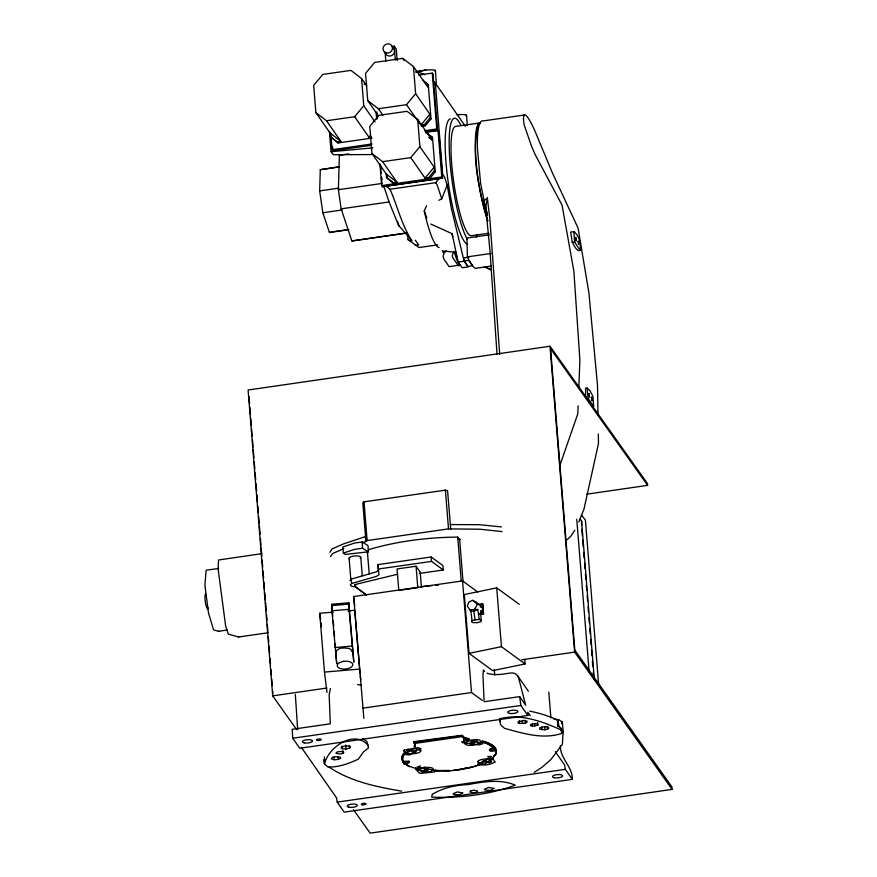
<?xml version="1.0" encoding="UTF-8"?>
<svg xmlns="http://www.w3.org/2000/svg" width="877" height="877" viewBox="0 0 877 877"><rect width="100%" height="100%" fill="white"/><g stroke="black" fill="none" stroke-linecap="round" stroke-linejoin="round"><path stroke-width="1.32" d="M402.181 760.162L402.839 761.214L408.934 761.236L409.011 762.584L407.454 763.428L404.253 763.911L403.782 762.924M324.556 759.657L324.479 763.988L327.888 767.024C338.522 767.43 348.794 763.538 358.32 759.186L363.538 751.852L368.537 747.917L367.671 744.88C353.859 729.39 328.13 747.5 324.479 763.988L323.712 759.844L324.556 759.657L324.337 756.928M348.673 229.73L329.423 232.493L322.846 212.749L319.666 190.901L320.28 169.689L339.52 166.696M406.599 233.107L351.863 240.967L341.164 208.836L338.379 189.717L339.388 155.218L342.743 154.538M437.7 244.869L419.042 247.544L407.882 239.542L408.002 235.485M578.118 405.766L577.8 413.823L559.844 465.523M578.787 388.314L579.883 360.129L573.887 271.278L562.047 205.097L535.343 154.977L531.341 145.812L523.931 124.106L523.416 118.077L524.018 115.073L483.315 120.894A60.107 10.645 81.8 0 0 477.384 148.06L480.607 183.436L487.086 215.468L483.742 201.173L487.349 197.917L489.87 219.086L499.704 354.407M537.776 725.235L537.831 724.062L535.222 723.503L530.388 724.841L530.508 725.663L532.449 726.145L537.776 725.235L537.59 722.505M414.097 746.184L414.854 744.299L414.087 742.501L414.646 743.455L462.015 736.647L464.799 739.004L467.89 739.662L463.516 737.623L462.42 735.551L464.076 737.228L469.557 738.916M554.045 719.063L559.066 719.798L562.376 722.078L563.155 731.802L562.365 744.31L550.909 759.515L542.161 767.189L534.246 772.33M407.454 763.428L407.498 762.727M580.146 250.46C580.749 243.718 579.642 235.979 573.887 231.649L570.653 232.054L572.286 242.293L575.509 247.972L578.162 250.647L580.146 250.46L574.643 242.008L573.887 231.649M479.763 613.385L481.879 612.058L480.684 610.71L481.144 621.508L477.505 622.681L473.185 622.637L471.519 621.694L472.034 620.51L470.828 610.907L467.331 606.38L468.767 602.115L472.703 600.317L480.892 605.327L482.832 608.21L483.512 613.757L479.916 614.503M497.018 354.209L490.024 251.37L485.759 207.706L487.349 197.917M413.626 741.668L462.387 735.255M481.714 741.273L485.387 742.172L493.948 746.601L495.954 749.605L496.349 752.148L496.042 753.716L492.874 757.914M330.421 688.522L329.16 694.77L330.311 723.832L292.194 729.302L292.743 738.237L299.715 748.245L527.855 715.479L527.822 712.31L530.311 715.764M238.862 636.417L238.643 636.987L228.305 634.137L225.586 625.674L218.11 568.921L218.548 559.997L261.763 553.661M403.541 753.924L402.126 759.789L402.28 756.555L405.404 752.236M481.879 612.058L482.832 608.21L482.701 603.968L478.338 604.648M495.954 754.045L495.889 749.725L495.648 754.253L492.446 758.484M438.84 200.296L441.756 198.816L447.182 185.047L444.442 176.792L442.655 174.238L435.332 83.172L433.644 81.265M561.653 723.755L562.376 722.078M426.847 217.792L424.26 210.973L426.54 205.711M578.853 522.001L583.95 509.197L598.487 443.543L598.333 434.082M402.346 756.752L405.591 752.389M469.568 609.877L474.567 609.427L476.88 605.207L476.014 601.94M415.654 767.66L415.873 769.151L419.25 767.868L420.379 765.851L416.838 767.211M574.808 530.212L570.85 536.176L567.507 539.377L565.446 540.188M329.818 552.28L332.098 548.914L343.291 543.981L365.38 536.625L365.906 541.526L362.004 542.764M330.552 556.555L332.624 553.508L343.85 548.673M402.488 756.928L405.174 753.354M349.923 580.574L351.118 579.127L376.2 571.903L378.535 570.357L377.932 564.624L431.166 556.983L442.94 565.577L443.291 569.984L419.239 573.459M343.028 753.343L343.773 752.433L343.017 751.721L339.837 751.436L336.625 752.236L335.979 753.321L340.353 754.023L343.028 753.343L342.863 750.624M349.572 748.136L350.471 747.051L349.583 746.217L345.779 745.834L341.887 746.809L341.142 747.873L342.183 748.739L345.911 749.035L349.572 748.136L349.43 745.406M315.863 112.618L326.518 120.752L354.659 116.718L363.769 105.733L361.587 78.535L350.932 70.39L322.791 74.435L313.67 85.409L315.863 112.618L330.136 133.118L340.791 141.252L337.174 141.778L330.41 136.604L330.136 133.118M354.659 116.718L368.921 137.218L370.587 135.222M367.726 100.592L378.371 108.737L406.511 104.692L415.632 93.718L413.44 66.509L402.784 58.375L374.654 62.41L365.534 73.394L367.726 100.592L378.239 115.698M420.785 125.192L429.894 114.218L415.632 93.718M421.99 125.016L424.391 124.677L430.179 117.704L429.894 114.218M421.3 126.431L425.224 125.86L431.013 118.899L428.261 84.707L422.604 79.829M371.969 153.519L382.624 161.664L410.765 157.619L419.886 146.645L417.693 119.436L407.038 111.302L378.897 115.336L369.787 126.321L371.969 153.519L386.242 174.019L396.897 182.164L393.28 182.679L386.527 177.516L386.242 174.019M410.765 157.619L425.038 178.119L434.148 167.145L419.886 146.645M425.038 178.119L428.645 177.603L434.433 170.631L434.148 167.145M425.882 132.021L432.514 137.634L435.266 171.826L429.478 178.787L428.645 177.603M386.121 186.264L390.024 189.235L435.65 182.69L438.982 178.678M446.174 250.811L443.872 253.585L443.192 255.931L443.609 258.671L449.112 266.652L458.068 265.369A20.149 3.563 81.8 0 0 459.888 264.525M377.932 564.624L378.952 574.797L376.386 576.386L351.622 583.49L350.285 584.981L351.491 586.285L355.547 586.801M462.486 742.589L463.966 741.032L476.255 739.432L479.598 739.98L482.668 743.641L479.28 744.924L462.486 742.589L461.642 741.734M408.627 762.256L408.934 761.236M405.317 751.973L403.343 753.814A47.358 15.49 -4.6 0 0 402.368 759.942M547.719 728.995L548.859 728.031L547.303 726.836L543.28 726.803L539.772 727.844L539.706 729.215L544.913 729.774L547.719 728.995L547.5 726.309M495.889 750.58L494.277 748.881L489.969 749.802A3.157 1.03 -4.6 0 0 490.912 751.161L495.615 750.8L495.889 749.725M450.734 529.346L447.566 490.605L445.395 490.155L364.021 501.841L362.815 502.773L365.906 541.526L367.145 540.572L448.509 528.886L480.004 529.226L501.984 531.594M403.782 763.812L402.916 761.992L408.835 761.992M525.367 723.13L527.132 722.089L526.978 721.102L524.073 720.445L518.406 721.607L518.022 722.714L519.469 723.481L525.367 723.13L525.235 720.412M338.27 759.427L340.802 758.134L340.243 757.158L334.762 756.763L332.175 757.531L331.374 758.912L334.126 759.734L338.27 759.427L338.16 756.708M418.088 770.159L423.109 767.978L427.943 767.364A6.852 2.247 -4.6 0 1 432.668 770.236L430.289 771.946L418.263 770.335L417.792 769.644M493.959 746.974L494.606 747.873L489.333 749.495L490.791 750.46M480.475 122.912L478.261 123.953C470.828 155.876 479.061 189.958 487.776 220.949M470.828 610.907L473.788 611.203L477.779 609.493L479.27 619.425L481.341 620.225M473.733 766.542L479.785 764.371M420.971 768.142L425.389 766.98M434.499 770.949C450.208 771.596 466.213 769.776 481.002 764.295M343.335 553.058L354.834 549.298L362.552 548.202L368.329 551.852L368.033 545.637L362.256 541.986L354.593 543.038L342.732 547.062L343.335 553.058L345.275 554.407L368.329 551.852M472.034 620.51L479.27 619.425M562.036 733.391C542.72 739.684 523.218 733.413 504.549 728.37L500.504 724.566L499.846 720.488L501.195 718.449C520.631 713.582 543.247 721.628 561.006 729.971L562.036 733.391L561.159 729.291M366.509 595.198L354.933 586.428L354.779 584.597L397.676 574.227M460.436 769.348L462.826 768.811M465.216 768.285L467.605 767.759L464.963 768.131M479.127 604.724L482.701 603.968L483.512 613.757L479.993 614.328M519.272 604.33L496.711 587.853L464.306 594.551L469.042 653.365L492.677 670.631L525.082 663.933L524.753 659.921M469.042 653.365L501.447 646.667L525.082 663.933M415.709 72.144L425.871 70.061A19.513 6.391 -4.6 0 1 433.994 69.952A2.346 0.767 -4.6 0 1 434.817 71.125M329.423 232.493L331.977 231.977M351.863 240.967L405.952 233.008M472.517 767.167L454.242 770.247M364.065 84.269L366.729 83.841M470.061 767.364L472.528 766.98M489.322 762.738L491.646 761.642L488.544 761.444L487.393 762.343L489.322 762.738L489.092 760.293M553.497 718.406L557.454 720.269L557.947 726.178L558.813 726.046L560.885 728.228L563.155 731.802M586.68 494.19L647.599 485.365L647.456 483.523L550.011 346.251L248.092 390.013L272.703 695.878L296.47 729.357M272.703 695.878L326.858 688.028M521.815 659.767L574.621 652.115L672.067 789.388L370.149 833.15L353.508 809.712M391.833 46.492L394.212 46.152L396.283 49.123L397.204 60.579M416.498 71.41L425.871 70.061M418.811 75.027L432.251 73.098L433.085 74.293M368.921 137.218L371.333 136.867M330.41 136.604L338.007 142.962L372.056 138.073M424.654 130.717L436.746 128.974L437.579 130.158L425.477 131.901M425.4 131.791L437.502 130.048M426.014 132.361L438.029 130.64L438.862 131.835M330.826 133.479L332.131 149.693L372.056 143.96M332.876 150.767L371.519 145.286M339.388 155.218L348.739 153.881M320.28 169.689L339.531 166.926M319.666 190.901L338.917 188.127M338.379 189.717L382.449 183.392M381.681 185.584L441.756 176.957L442.589 178.152L382.515 186.779L381.681 185.584L379.927 163.791M382.427 186.658L442.512 178.042M341.164 208.836L389.235 201.94M322.846 212.749L342.096 209.976M333.26 231.725L348.651 229.511M488.982 233.205L471.409 235.727A55.229 9.779 81.8 0 1 453.869 183.019A55.229 9.779 81.8 0 1 455.514 126.42L479.851 122.933A55.229 9.779 81.8 0 0 476.058 160.71A55.229 9.779 81.8 0 0 487.722 220.697M415.281 245.407L418.702 244.913L415.325 240.276M489.421 234.839L466.959 238.062L467.375 256.862A88.774 15.72 81.8 0 0 475.367 268.34L491.219 266.06M467.375 256.862L491.153 253.453M458.178 262.048L464.108 261.193L468.088 266.915L462.157 267.759L458.178 262.048L452.083 233.688L430.782 224.041M218.68 568.439L206.106 570.247L205.043 583.545A3.87 0.691 81.8 0 0 205.108 586.779L208.331 611.675A3.87 0.691 81.8 0 0 209.132 615.117L212.979 627.888A3.87 0.691 81.8 0 0 213.856 630.004L218.516 631.287L227.318 630.026M378.283 569.03L431.517 561.39L443.291 569.984M416.071 566.224L397.051 568.965L398.783 590.396L417.792 587.667L416.071 566.224L420.215 572.188L421.398 586.921M363.856 718.406L353.617 596.546L462.541 580.903L477.812 592.063M238.643 636.987L268.274 632.734M362.596 708.199L471.519 692.556L482.372 700.471M486.987 673.163A15.633 5.119 -4.6 0 0 503.091 674.095L510.71 672.999A7.816 7.06 -30.4 0 1 518.592 677.855L525.718 705.294L519.688 696.634L484.104 701.743L482.953 674.841L483.468 669.929L484.553 671.497M292.743 738.237L520.883 705.47L527.855 715.479M413.999 742.216L462.311 735.671M337.217 802.115L565.347 769.348L572.319 779.368L344.179 812.124L337.217 802.115L336.505 797.84L301.392 747.401M594.354 679.686L581.604 521.048L581.528 525.18M492.205 750.569C498.169 748.684 485.683 751.107 494.442 750.263M449.112 770.401L434.466 770.598L438.478 770.444M572.286 242.293L574.643 242.008M413.33 753.376L416.071 753.08M445.045 771.135L450.493 770.587M329.445 131.495L331.067 151.732L372.846 147.862M331.934 610.765L332.416 613.429L331.725 604.264L348.827 602.806L353.826 662.179L349.035 609.307L331.934 610.765L336.724 663.637L335.748 651.6M331.802 605.579L348.903 604.121L348.827 602.806M326.989 692.381L324.479 672.078L319.743 613.264L333.205 612.113M348.016 610.852L354.747 610.282L359.976 673.163M334.882 647.533L351.995 646.075M324.479 672.078L359.471 669.107M454.22 769.962L459.241 769.611M468.822 257.367L463.834 257.706L464.076 260.831L468.066 266.553L472.571 265.523L469.074 260.491L464.076 260.831M408.243 751.512L411.138 750.449L408.233 750.164L406.764 750.898L407.191 751.315L408.243 751.512L408.002 749.057M342.863 647.829L349.167 648.454L351.162 649.682L351.798 651.556M587.217 388.062L588.083 398.311L593.707 406.577L592.863 396.152L590.078 390.813L587.217 388.062L585.584 388.083L585.672 397.467M371.442 154.571L333.37 154.714L331.067 151.732M450.296 524.567L479.555 524.709L501.348 526.913M474.567 609.427L477.779 609.493M487.744 756.402L491.438 756.555M443.729 251.085L455.832 252.335M401.754 791.175C376.606 786.877 350.504 781.582 329.083 767.101M357.553 684.52L361.423 685.266M419.25 767.868L436.012 770.236L434.334 771.99L420.708 773.35L419.074 772.955L415.873 769.151M482.218 741.799L489.289 744.343L482.317 741.942M415.775 768.449L409.011 766.213L404.988 763.549M485.387 742.172L493.948 746.601L496.349 752.148M407.882 239.542L410.315 240.846M480.103 606.763L482.832 608.21M354.779 584.597L355.854 585.2M354.933 586.428L365.479 594.211M409.131 766.476L404.648 763.516M467.496 739.947L468.055 740.298M409.416 766.641L404.165 763.22L404.253 763.911M488.993 744.683L494.277 748.881M436.417 85.661L435.43 70.642M557.947 726.178L560.885 728.228M362.925 738.719L366.696 741.405L368.252 745.79M425.356 82.493L428.261 84.707M425.751 132.471L428.645 134.685M430.574 136.165L432.514 137.634M428.765 137.492L431.966 139.936L431.681 136.439M472.703 600.317L477.395 603.935M477.57 761.773L478.458 762.508M435.135 84.104L435.825 84.806M405.503 763.231L407.191 764.952M384.016 186.768L388.928 201.546L398.443 225.159L411.905 240.769C401.611 224.983 397.511 206.161 390.024 189.235M581.341 514.799L585.408 520.149L598.695 685.233M580.092 518.987L581.604 521.048M647.599 485.365L550.581 348.684L574.83 650.131L671.859 786.812L672.067 789.388M435.332 83.172L465.347 126.288M413.44 66.509L427.713 87.009L427.428 83.523M402.784 58.375L404.341 60.612M430.179 117.704L431.013 118.899M424.391 124.677L425.224 125.86M417.693 119.436L431.966 139.936M406.511 104.692L420.028 124.117M434.433 170.631L435.266 171.826M435.65 182.69L437.053 184.707L441.756 198.816M361.587 78.535L366.838 86.089M378.371 108.737L382.887 115.205M363.769 105.733L375.038 121.925M458.068 265.369L453.102 258.211A39.005 12.793 -4.6 0 1 454.286 251.633M382.624 161.664L396.897 182.164M393.28 182.679L394.113 183.874L386.527 177.516M326.518 120.752L340.791 141.252M337.174 141.778L338.007 142.962M332.131 149.693L332.92 150.822M368.461 549.736A114.361 37.415 -4.6 0 1 457.717 537.119L459.691 539.947L463.045 581.626M517.529 675.641L528.392 691.251M555.284 751.633L564.645 765.084L565.347 769.348M417.616 769.315L418.263 770.335M414.251 743.247L415.369 746.097L414.339 747.577L414.942 744.606M454.823 252.664L456.687 256.402M442.468 250.482L443.269 252.631M420.631 749.802L420.949 750.701M451.819 233.578L452.883 236.658M397.5 221.432L399.178 226.463M560.348 745.658C560.019 758.769 572.78 766.684 572.319 779.368M485.759 207.706L487.163 212.881M464.832 742.929L465.073 743.806M519.688 696.634L520.883 705.47M490.901 748.607L491.076 749.364M499.627 718.406L500.328 721.497M464.108 261.193L451.249 207.827L447.182 185.047M349.035 609.307L349.528 611.982L348.903 604.121M463.725 739.552L463.966 741.032M473.788 611.203L475.016 619.568M557.893 719.381L558.813 726.046M402.499 761.159L402.631 762.201M353.617 596.546L354.757 605.832M360.315 675.871L360.809 679.927M331.725 604.264L332.767 616.224M319.743 613.264L320.587 620.028M320.916 622.736L321.42 626.792M351.118 579.127L351.622 583.49M494.606 747.873L494.727 748.958M495.549 750.12L495.615 750.8M402.916 761.992L402.762 757.07M576.748 519.283L589.147 671.914M550.011 346.251L574.621 652.115M541.811 727.121L542.03 729.817M532.229 723.448L532.449 726.145M522.33 720.905L522.539 723.602M466.542 115.336L467.353 125.455M496.711 587.853L501.447 646.667M438.785 131.714L442.589 178.152M438.029 130.64L441.756 176.957M433.008 74.172L437.579 130.158M432.251 73.098L436.746 128.974M462.541 580.903L471.519 692.556M457.717 537.119L461.291 581.484M445.395 490.155L448.509 528.886M394.212 46.152L395.33 60.031M431.166 556.983L431.517 561.39M385.825 61.401L385.08 52.105A4.878 4.528 -34.8 0 0 392.172 55.306A4.878 4.528 -34.8 0 0 392.6 47.468M387.031 174.764L387.25 177.384M376.924 112.059L377.461 118.691M380.837 165.896L381.002 168.954M381.659 177.132L381.879 179.851M376.134 112.289L376.682 119.086M380.508 166.663L381.057 173.46M381.385 177.538L381.824 182.975M364.021 501.841L367.145 540.572M367.386 551.447L369.217 574.303M332.558 146.711L332.811 149.507M360.787 557.454L362.256 575.772M349.112 558.254L350.899 580.497A5.854 1.918 -4.6 0 1 351.502 579.62M333.282 620.861L333.709 626.2M334.137 631.55L334.565 636.899M335.102 643.586L335.431 647.599M248.991 396.536L249.539 403.354M249.868 407.454L250.416 414.273M250.745 418.362L251.293 425.181M251.622 429.27L252.181 436.099M252.51 440.188L253.058 447.007M253.278 449.737L253.935 457.915M254.264 462.015L254.812 468.833M255.141 472.922L255.689 479.741M256.018 483.83L256.566 490.66M256.895 494.749L257.443 501.567M257.772 505.656L258.32 512.475M258.649 516.575L259.197 523.394M259.417 526.123L260.074 534.301M260.403 538.401L260.951 545.22M261.171 547.95L261.828 556.128M262.168 560.217L262.716 567.046M263.045 571.135L263.593 577.954M263.922 582.043L264.47 588.862M264.799 592.962L265.347 599.78M265.567 602.51L266.224 610.688M266.553 614.777L266.992 620.236M267.321 624.325L267.869 631.155M268.307 636.603L268.746 642.063M269.075 646.152L269.623 652.97M270.061 658.43L270.5 663.889M270.938 669.348L271.377 674.797M271.717 678.897L272.265 685.715M272.703 691.164L272.922 693.893M581.846 529.259L582.394 536.055M582.723 540.144L583.26 546.941M583.698 552.378L584.126 557.816M584.564 563.253L585.003 568.691M585.43 574.128L585.869 579.565M586.307 585.003L586.735 590.44M587.173 595.878L587.601 601.315M588.039 606.752L588.478 612.19M588.906 617.627L589.344 623.065M589.783 628.513L590.21 633.95M590.649 639.388L591.087 644.825M591.515 650.263L591.953 655.7M592.381 661.137L592.819 666.575M593.258 672.012L593.685 677.45M548.805 692.106L550.877 717.824M494.299 669.644L494.738 675.104M295.341 694.485L297.676 729.817M342.041 746.064L342.183 748.739M534.718 723.404L534.849 726.101M519.348 720.806L519.469 723.481M362.256 541.986L362.552 548.202M333.994 757.048L334.126 759.734M544.803 727.077L544.913 729.774M345.746 744.979L345.911 749.035M482.635 742.194L482.668 743.641M598.015 415.172L597.511 385.442L588.906 292.852L578.075 228.108L552.422 172.977L534.718 130.443A59.121 6.588 71.4 0 0 524.018 115.073M491.383 270.017A26.343 24.457 -34.8 0 1 489.607 268.965M491.054 269.634A29.665 27.538 -34.8 0 1 484.4 266.641M460.151 265.128A29.27 5.503 81.6 0 1 454.472 252.455M491.109 269.546A28.294 26.255 -34.8 0 1 486.329 267.2M467.222 239.147A63.418 11.226 81.8 0 1 449.517 154.933A63.418 11.226 81.8 0 1 460.798 125.038M476.781 234.948A63.418 11.226 81.8 0 1 476.332 237.305M416.147 71.782A37.075 34.411 -34.8 0 1 424.731 74.731M467.605 244.365A63.418 11.226 81.8 0 1 448.059 181.166A63.418 11.226 81.8 0 1 450.339 118.888M439.136 247.555A62.464 11.061 81.8 0 1 424.26 210.973M465.928 115.819A2.346 0.767 -4.6 0 0 465.106 114.646A19.513 6.38 -4.6 0 0 456.983 114.755M457.871 539.212A105.964 34.674 -4.6 0 1 460.436 539.223M420.894 586.768A114.361 37.415 -4.6 0 1 431.703 585.606M435.803 585.255A114.361 37.415 -4.6 0 1 438.522 585.047M349.671 559.044A5.854 1.918 -4.6 0 1 355.01 555.93A5.854 1.918 -4.6 0 1 360.184 558.331M529.741 711.126A119.425 39.114 -4.6 0 1 553.562 718.395M336.187 652.17A7.564 3.837 -4.4 0 1 342.863 647.807M218.735 631.122A3.87 0.691 81.8 0 1 218.516 631.287M208.156 607.947A7.411 1.315 81.8 0 1 205.328 601.918A7.411 1.315 81.8 0 1 206.238 594.924M494.858 754.911A47.358 15.49 -4.6 0 1 493.51 756.456M482.405 740.955A47.358 15.49 -4.6 0 1 495.834 748.794M591.427 397.204L591.997 400.603L591.427 397.204M588.938 393.576L589.487 397.084L588.938 393.576M477.943 761.357L478.732 762.891L484.279 764.141L492.381 759.548L487.711 759.098A6.852 2.247 -4.6 0 0 477.943 761.357M578.732 242.907L578.557 244.453L578.053 241.076L578.732 242.907M407.06 762.453L404.768 762.639L407.06 762.453M575.772 237.459L575.981 240.835L575.772 237.459M425.531 771.157L424.38 772.1L421.201 771.65L423.229 770.795L425.531 771.157M432.361 794.354L431.605 797.116C459.614 798.256 488.917 794.847 515.248 785.167C500.833 778.875 483.687 781.659 468.68 784.509C456.051 785.167 443.214 787.513 432.361 794.354M473.142 741.131L475.213 742.008L477.274 740.999L473.142 741.131M478.151 742.655L480.289 742.83L478.151 742.655M418.493 769.765L418.943 770.357L420.686 769.885L418.493 769.765M462.672 792.863L459.395 794.836L453.869 794.584L453.223 793.718L457.355 791.942L462.672 792.863M493.894 788.379L490.616 790.352L485.091 790.1L484.444 789.234L488.577 787.458L493.894 788.379M465.862 742.556L465.303 744.145L466.454 744.858A6.852 2.247 -4.6 0 0 477.307 744.145L480.552 742.556L468.866 740.758L465.862 742.556M470.752 790.901L469.798 792.008L473.328 792.896L476.562 792.304L477.713 791.109L474.095 790.199L470.752 790.901M404.319 750.12L403.628 750.8L405.799 754.68L410.085 754.845L416.498 750.493L420.971 748.552L417.792 747.664L404.319 750.12M494.935 762.069C490.057 764.821 483.063 765.906 477.636 764.262L485.705 760.151L488.346 757.936L492.721 758.112L494.935 762.069M407.125 752.433L406.15 753.244L410.82 753.694A6.852 2.247 -4.6 0 0 420.708 751.15L418.954 749.561L414.119 748.629L407.125 752.433M343.872 661.225L339.87 662.453A7.805 3.946 -4.4 0 0 340.002 668.449A7.805 3.946 -4.4 0 0 351.666 666.805A7.805 3.946 -4.4 0 0 348.005 661.302L343.872 661.225M386.483 52.993A4.878 4.528 -34.8 0 0 392.37 46.974A4.878 4.528 -34.8 0 0 384.422 45.363A4.878 4.528 -34.8 0 0 386.483 52.993M304.155 742.863A5.076 1.655 -4.6 0 0 312.442 741.317A5.076 1.655 -4.6 0 0 305.821 739.903A5.076 1.655 -4.6 0 0 304.155 742.863M317.353 740.418A2.346 0.767 -4.6 0 0 321.168 739.706A2.346 0.767 -4.6 0 0 318.11 739.048A2.346 0.767 -4.6 0 0 317.353 740.418M509.482 713.374A5.076 1.655 -4.6 0 0 517.759 711.839A5.076 1.655 -4.6 0 0 511.138 710.425A5.076 1.655 -4.6 0 0 509.482 713.374M554.286 777.735A5.076 1.655 -4.6 0 0 562.563 776.189A5.076 1.655 -4.6 0 0 555.941 774.786A5.076 1.655 -4.6 0 0 554.286 777.735M362.146 804.768A2.346 0.767 -4.6 0 0 365.972 804.066A2.346 0.767 -4.6 0 0 362.914 803.409A2.346 0.767 -4.6 0 0 362.146 804.768M348.958 807.213A5.076 1.655 -4.6 0 0 357.235 805.678A5.076 1.655 -4.6 0 0 350.614 804.264A5.076 1.655 -4.6 0 0 348.958 807.213M483.26 761.97A2.149 0.702 -4.6 0 0 486.746 761.302A2.149 0.702 -4.6 0 0 483.907 760.721A2.149 0.702 -4.6 0 0 483.26 761.97M412.508 752.104A2.149 0.702 -4.6 0 0 415.994 751.436A2.149 0.702 -4.6 0 0 413.166 750.855A2.149 0.702 -4.6 0 0 412.508 752.104M425.181 770.302A2.149 0.702 -4.6 0 0 428.667 769.644A2.149 0.702 -4.6 0 0 425.838 769.052A2.149 0.702 -4.6 0 0 425.181 770.302M470.587 743.762A2.149 0.702 -4.6 0 0 474.073 743.093A2.149 0.702 -4.6 0 0 471.245 742.512A2.149 0.702 -4.6 0 0 470.587 743.762"/></g></svg>
